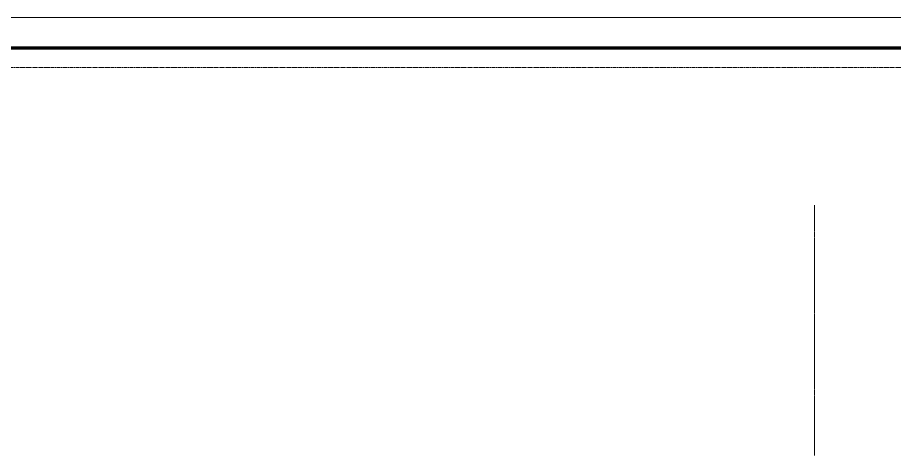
# Model space of a CAD drawing. Header units: centimetres. Extents: x -13689 to 3489, y -437 to 1921.
# Drawn here: x -8151 to -7274, y -437 to 0 of the extents above; entities that cross this region are included whole.
import ezdxf

# ---------------------------------------------------------------- set-up
doc = ezdxf.new("R2010")
doc.units = ezdxf.units.CM
doc.linetypes.add('Centre', pattern=[3.175, 0.635, -0.475, 1.59, -0.475])
doc.linetypes.add('Grid Line', pattern=[2.2225, 1.27, -0.3175, 0.3175, -0.3175])
for name, color, linetype, lineweight in [('A-FLOR-LEVL', 7, 'Continuous', 9), ('C-BLDG-PADS', 7, 'Continuous', 9), ('C-TOPO', 7, 'Continuous', 9), ('S-GRID', 7, 'Continuous', 9)]:
    doc.layers.add(name, color=color, linetype=linetype, lineweight=lineweight)

msp = doc.modelspace()

# ---------------------------------------------------------------- linework, layer by layer
at = {"layer": 'A-FLOR-LEVL', "color": 253, "linetype": 'Centre', "true_color": 0xaaaaaa}
for p, q in [((-13689.23, 0), (-6507.584, 0)), ((-6507.584, -50), (-13689.23, -50))]:
    msp.add_line(p, q, dxfattribs=at)
at = {"layer": 'C-BLDG-PADS', "color": 253, "lineweight": 18, "true_color": 0xaaaaaa}
for p, q in [((-6794.393, 0), (-13265.472, 0)), ((-13265.472, -30.48), (-6794.393, -30.48))]:
    msp.add_line(p, q, dxfattribs=at)
at = {"layer": 'C-TOPO', "color": 253, "lineweight": 70, "true_color": 0xaaaaaa}
for p, q in [((-7876.341, -30.496), (-8962.394, -30.496)), ((-6794.393, -30.496), (-7876.341, -30.496))]:
    msp.add_line(p, q, dxfattribs=at)
at = {"layer": 'C-TOPO', "color": 253, "true_color": 0xaaaaaa}
for p, q in [((-7876.341, -30.496), (-8962.394, -30.496)), ((-6794.393, -30.496), (-7876.341, -30.496))]:
    msp.add_line(p, q, dxfattribs=at)
at = {"layer": 'S-GRID', "color": 253, "linetype": 'Grid Line', "true_color": 0xaaaaaa}
msp.add_line((-7354.036, -437.332), (-7354.036, -187.332), dxfattribs=at)

doc.saveas('drawing.dxf')
